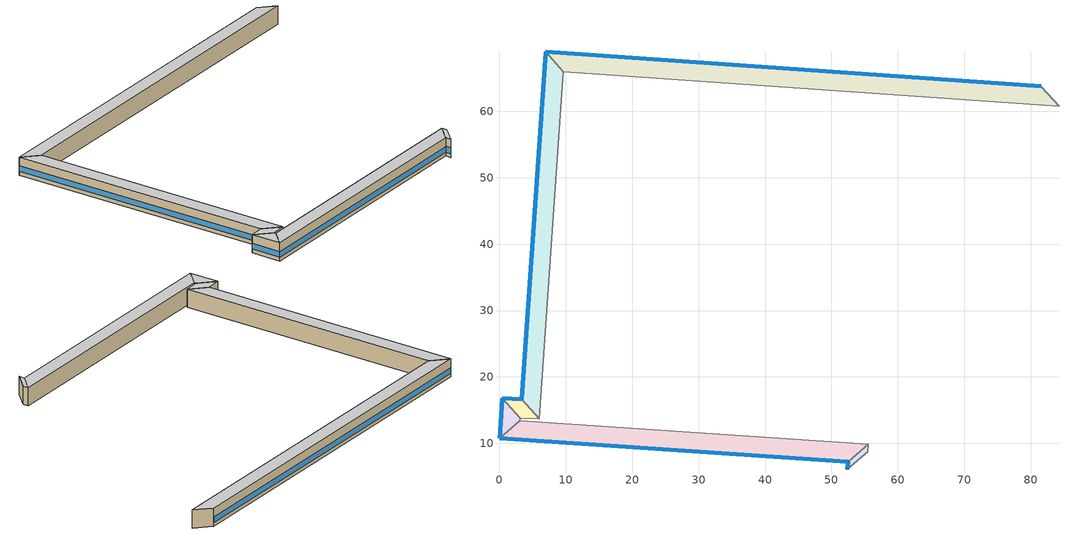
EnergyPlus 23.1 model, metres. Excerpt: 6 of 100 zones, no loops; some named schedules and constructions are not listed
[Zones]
Building Story 1 ThermalZone 19
 floor ground (Typical Insulated Carpeted 8in Slab Floor): 52.42,6.11 52.5,7.22 55.53,9.84 55.45,8.72 z0
 wall outside (Typical Insulated Steel Framed Exterior Wall R-20.41): 52.5,7.22 52.42,6.11 z0:3.6
 wall adiabatic (Typical Interior Wall): 52.42,6.11 55.45,8.72 55.53,9.84 52.5,7.22 z0:3.6
 window (U 0.48 SHGC 0.40 Dbl Ref-D Clr 6mm/13mm): 52.5,7.19 52.42,6.13 z0.76:1.89
 ceiling adiabatic (Typical Interior Ceiling): 55.45,8.72 55.53,9.84 52.5,7.22 52.42,6.11 z3.6
Building Story 1 ThermalZone 20
 floor ground (Typical Insulated Carpeted 8in Slab Floor): 52.5,7.22 0,10.77 3.02,13.4 55.53,9.84 z0
 wall outside (Typical Insulated Steel Framed Exterior Wall R-20.41): 0,10.77 52.5,7.22 z0:3.6
 wall adiabatic (Typical Interior Wall): 52.5,7.22 55.53,9.84 3.02,13.4 0,10.77 z0:3.6
 window (U 0.48 SHGC 0.40 Dbl Ref-D Clr 6mm/13mm): 0.03,10.77 52.48,7.22 z0.76:1.84
 ceiling adiabatic (Typical Interior Ceiling): 55.53,9.84 3.02,13.4 0,10.77 52.5,7.22 z3.6
Building Story 1 ThermalZone 21
 floor ground (Typical Insulated Carpeted 8in Slab Floor): 0,10.77 0.42,16.77 3.09,13.79 3.02,13.4 z0
 wall outside (Typical Insulated Steel Framed Exterior Wall R-20.41): 0.42,16.77 0,10.77 z0:3.6
 wall adiabatic (Typical Interior Wall): 0,10.77 3.02,13.4 3.09,13.79 0.42,16.77 z0:3.6
 window (U 0.48 SHGC 0.40 Dbl Ref-D Clr 6mm/13mm): 0.42,16.74 0,10.8 z0.76:1.85
 ceiling adiabatic (Typical Interior Ceiling): 3.02,13.4 3.09,13.79 0.42,16.77 0,10.77 z3.6
Building Story 1 ThermalZone 22
 floor ground (Typical Insulated Carpeted 8in Slab Floor): 0.42,16.77 3.35,16.66 6.02,13.68 3.09,13.79 z0
 wall outside (Typical Insulated Steel Framed Exterior Wall R-20.41): 3.35,16.66 0.42,16.77 z0:3.6
 wall adiabatic (Typical Interior Wall): 0.42,16.77 3.09,13.79 6.02,13.68 3.35,16.66 z0:3.6
 window (U 0.48 SHGC 0.40 Dbl Ref-D Clr 6mm/13mm): 3.32,16.66 0.44,16.77 z0.76:1.86
 ceiling adiabatic (Typical Interior Ceiling): 3.09,13.79 6.02,13.68 3.35,16.66 0.42,16.77 z3.6
Building Story 1 ThermalZone 23
 floor ground (Typical Insulated Carpeted 8in Slab Floor): 3.35,16.66 6.95,68.97 9.58,65.95 6.02,13.68 z0
 wall outside (Typical Insulated Steel Framed Exterior Wall R-20.41): 6.95,68.97 3.35,16.66 z0:3.6
 wall adiabatic (Typical Interior Wall): 3.35,16.66 6.02,13.68 9.58,65.95 6.95,68.97 z0:3.6
 window (U 0.48 SHGC 0.40 Dbl Ref-D Clr 6mm/13mm): 6.95,68.94 3.35,16.68 z0.76:1.84
 ceiling adiabatic (Typical Interior Ceiling): 6.02,13.68 9.58,65.95 6.95,68.97 3.35,16.66 z3.6
Building Story 1 ThermalZone 24
 floor ground (Typical Insulated Carpeted 8in Slab Floor): 6.95,68.97 81.64,63.75 84.28,60.74 9.58,65.95 z0
 wall outside (Typical Insulated Steel Framed Exterior Wall R-20.41): 81.64,63.75 6.95,68.97 z0:3.6
 wall adiabatic (Typical Interior Wall): 6.95,68.97 9.58,65.95 84.28,60.74 81.64,63.75 z0:3.6
 window (U 0.48 SHGC 0.40 Dbl Ref-D Clr 6mm/13mm): 81.62,63.75 6.98,68.97 z0.76:1.84
 ceiling adiabatic (Typical Interior Ceiling): 9.58,65.95 84.28,60.74 81.64,63.75 6.95,68.97 z3.6
[Schedule:Day:Interval]
DataCenter_EQUIP_SCH Wknd|Wkdy|Hol Day 9: No, 24:00, 0.5
DataCenter_EQUIP_SCH Wknd|Wkdy|Hol Day 10: No, 24:00, 0.75
DataCenter_EQUIP_SCH Wknd|Wkdy|Hol Day 11; DataCenter_EQUIP_SCH Summer Design Day: No, 24:00, 1
Schedule Day 3: No, 24:00, 0
DataCenter_EQUIP_SCH Winter Design Day 11: No, 24:00, 0.25
SchoolSecondary KITCHEN_ELEC_EQUIP_SCH Wknd Day; SchoolSecondary KITCHEN_ELEC_EQUIP_SCH Wknd Day 1; SchoolSecondary KITCHEN_ELEC_EQUIP_SCH Default; SchoolSecondary KITCHEN_ELEC_EQUIP_SCH Winter Design Day: No, 24:00, 0.1
SchoolSecondary KITCHEN_ELEC_EQUIP_SCH Wkdy Day; SchoolSecondary KITCHEN_ELEC_EQUIP_SCH Wkdy Day 1; SchoolSecondary KITCHEN_ELEC_EQUIP_SCH Wkdy Day 2; SchoolSecondary KITCHEN_ELEC_EQUIP_SCH Summer Design Day: No, 08:00, 0.1, 10:00, 0.15, 13:00, 0.25, 15:00, 0.15, 24:00, 0.1
SchoolSecondary KITCHEN_GAS_EQUIP_SCH Wknd Day; SchoolSecondary KITCHEN_GAS_EQUIP_SCH Wknd Day 1; SchoolSecondary KITCHEN_GAS_EQUIP_SCH Default; SchoolSecondary KITCHEN_GAS_EQUIP_SCH Winter Design Day: No, 24:00, 0.02
SchoolSecondary KITCHEN_GAS_EQUIP_SCH Wkdy|SmrDsn Day; SchoolSecondary KITCHEN_GAS_EQUIP_SCH Wkdy|SmrDsn Day 1; SchoolSecondary KITCHEN_GAS_EQUIP_SCH Wkdy|SmrDsn Day 2; SchoolSecondary KITCHEN_GAS_EQUIP_SCH Summer Design Day: No, 08:00, 0.02, 10:00, 0.15, 13:00, 0.2, 15:00, 0.1, 24:00, 0.02
[Schedule:Week:Daily]
SchoolSecondary BLDG_LIGHT_SCH_2013 Week Rule - Jan1-Jun24: SchoolSecondary BLDG_LIGHT_SCH_2013 Wknd Day, SchoolSecondary BLDG_LIGHT_SCH_2013 Wkdy Day, SchoolSecondary BLDG_LIGHT_SCH_2013 Wkdy Day, SchoolSecondary BLDG_LIGHT_SCH_2013 Wkdy Day, SchoolSecondary BLDG_LIGHT_SCH_2013 Wkdy Day, SchoolSecondary BLDG_LIGHT_SCH_2013 Wkdy Day, SchoolSecondary BLDG_LIGHT_SCH_2013 Wknd Day, SchoolSecondary BLDG_LIGHT_SCH_2013 Default, SchoolSecondary BLDG_LIGHT_SCH_2013 Summer Design Day, SchoolSecondary BLDG_LIGHT_SCH_2013 Winter Design Day, SchoolSecondary BLDG_LIGHT_SCH_2013 Default, SchoolSecondary BLDG_LIGHT_SCH_2013 Default
SchoolSecondary BLDG_LIGHT_SCH_2013 Week Rule - Jun25-Jul1: SchoolSecondary BLDG_LIGHT_SCH_2013 Wknd Day, SchoolSecondary BLDG_LIGHT_SCH_2013 Wkdy Day, SchoolSecondary BLDG_LIGHT_SCH_2013 Wkdy Day, SchoolSecondary BLDG_LIGHT_SCH_2013 Wkdy Day, SchoolSecondary BLDG_LIGHT_SCH_2013 Wkdy Day, SchoolSecondary BLDG_LIGHT_SCH_2013 Wkdy Day, SchoolSecondary BLDG_LIGHT_SCH_2013 Wknd Day 1, SchoolSecondary BLDG_LIGHT_SCH_2013 Default, SchoolSecondary BLDG_LIGHT_SCH_2013 Summer Design Day, SchoolSecondary BLDG_LIGHT_SCH_2013 Winter Design Day, SchoolSecondary BLDG_LIGHT_SCH_2013 Default, SchoolSecondary BLDG_LIGHT_SCH_2013 Default
SchoolSecondary BLDG_LIGHT_SCH_2013 Week Rule - Jul2-Aug26: SchoolSecondary BLDG_LIGHT_SCH_2013 Wknd Day 1, SchoolSecondary BLDG_LIGHT_SCH_2013 Wkdy Day 1, SchoolSecondary BLDG_LIGHT_SCH_2013 Wkdy Day 1, SchoolSecondary BLDG_LIGHT_SCH_2013 Wkdy Day 1, SchoolSecondary BLDG_LIGHT_SCH_2013 Wkdy Day 1, SchoolSecondary BLDG_LIGHT_SCH_2013 Wkdy Day 1, SchoolSecondary BLDG_LIGHT_SCH_2013 Wknd Day 1, SchoolSecondary BLDG_LIGHT_SCH_2013 Default, SchoolSecondary BLDG_LIGHT_SCH_2013 Summer Design Day, SchoolSecondary BLDG_LIGHT_SCH_2013 Winter Design Day, SchoolSecondary BLDG_LIGHT_SCH_2013 Default, SchoolSecondary BLDG_LIGHT_SCH_2013 Default
SchoolSecondary BLDG_LIGHT_SCH_2013 Week Rule - Aug27-Sep2: SchoolSecondary BLDG_LIGHT_SCH_2013 Wknd Day 1, SchoolSecondary BLDG_LIGHT_SCH_2013 Wkdy Day 1, SchoolSecondary BLDG_LIGHT_SCH_2013 Wkdy Day 1, SchoolSecondary BLDG_LIGHT_SCH_2013 Wkdy Day 1, SchoolSecondary BLDG_LIGHT_SCH_2013 Wkdy Day 1, SchoolSecondary BLDG_LIGHT_SCH_2013 Wkdy Day 2, SchoolSecondary BLDG_LIGHT_SCH_2013 Default, SchoolSecondary BLDG_LIGHT_SCH_2013 Default, SchoolSecondary BLDG_LIGHT_SCH_2013 Summer Design Day, SchoolSecondary BLDG_LIGHT_SCH_2013 Winter Design Day, SchoolSecondary BLDG_LIGHT_SCH_2013 Default, SchoolSecondary BLDG_LIGHT_SCH_2013 Default
SchoolSecondary BLDG_LIGHT_SCH_2013 Week Rule - Sep3-Dec31: SchoolSecondary BLDG_LIGHT_SCH_2013 Default, SchoolSecondary BLDG_LIGHT_SCH_2013 Wkdy Day 2, SchoolSecondary BLDG_LIGHT_SCH_2013 Wkdy Day 2, SchoolSecondary BLDG_LIGHT_SCH_2013 Wkdy Day 2, SchoolSecondary BLDG_LIGHT_SCH_2013 Wkdy Day 2, SchoolSecondary BLDG_LIGHT_SCH_2013 Wkdy Day 2, SchoolSecondary BLDG_LIGHT_SCH_2013 Default, SchoolSecondary BLDG_LIGHT_SCH_2013 Default, SchoolSecondary BLDG_LIGHT_SCH_2013 Summer Design Day, SchoolSecondary BLDG_LIGHT_SCH_2013 Winter Design Day, SchoolSecondary BLDG_LIGHT_SCH_2013 Default, SchoolSecondary BLDG_LIGHT_SCH_2013 Default
SchoolSecondary BLDG_LIGHT_LIBRARY_SCH_2013 Week Rule - Jan1-Jun24: SchoolSecondary BLDG_LIGHT_LIBRARY_SCH_2013 Wknd Day, SchoolSecondary BLDG_LIGHT_LIBRARY_SCH_2013 Wkdy Day, SchoolSecondary BLDG_LIGHT_LIBRARY_SCH_2013 Wkdy Day, SchoolSecondary BLDG_LIGHT_LIBRARY_SCH_2013 Wkdy Day, SchoolSecondary BLDG_LIGHT_LIBRARY_SCH_2013 Wkdy Day, SchoolSecondary BLDG_LIGHT_LIBRARY_SCH_2013 Wkdy Day, SchoolSecondary BLDG_LIGHT_LIBRARY_SCH_2013 Wknd Day, SchoolSecondary BLDG_LIGHT_LIBRARY_SCH_2013 Default, SchoolSecondary BLDG_LIGHT_LIBRARY_SCH_2013 Summer Design Day, SchoolSecondary BLDG_LIGHT_LIBRARY_SCH_2013 Winter Design Day, SchoolSecondary BLDG_LIGHT_LIBRARY_SCH_2013 Default, SchoolSecondary BLDG_LIGHT_LIBRARY_SCH_2013 Default
SchoolSecondary BLDG_LIGHT_LIBRARY_SCH_2013 Week Rule - Jun25-Jul1: SchoolSecondary BLDG_LIGHT_LIBRARY_SCH_2013 Wknd Day, SchoolSecondary BLDG_LIGHT_LIBRARY_SCH_2013 Wkdy Day, SchoolSecondary BLDG_LIGHT_LIBRARY_SCH_2013 Wkdy Day, SchoolSecondary BLDG_LIGHT_LIBRARY_SCH_2013 Wkdy Day, SchoolSecondary BLDG_LIGHT_LIBRARY_SCH_2013 Wkdy Day, SchoolSecondary BLDG_LIGHT_LIBRARY_SCH_2013 Wkdy Day, SchoolSecondary BLDG_LIGHT_LIBRARY_SCH_2013 Wknd Day 1, SchoolSecondary BLDG_LIGHT_LIBRARY_SCH_2013 Default, SchoolSecondary BLDG_LIGHT_LIBRARY_SCH_2013 Summer Design Day, SchoolSecondary BLDG_LIGHT_LIBRARY_SCH_2013 Winter Design Day, SchoolSecondary BLDG_LIGHT_LIBRARY_SCH_2013 Default, SchoolSecondary BLDG_LIGHT_LIBRARY_SCH_2013 Default
SchoolSecondary BLDG_LIGHT_LIBRARY_SCH_2013 Week Rule - Jul2-Aug26: SchoolSecondary BLDG_LIGHT_LIBRARY_SCH_2013 Wknd Day 1, SchoolSecondary BLDG_LIGHT_LIBRARY_SCH_2013 Wkdy Day 1, SchoolSecondary BLDG_LIGHT_LIBRARY_SCH_2013 Wkdy Day 1, SchoolSecondary BLDG_LIGHT_LIBRARY_SCH_2013 Wkdy Day 1, SchoolSecondary BLDG_LIGHT_LIBRARY_SCH_2013 Wkdy Day 1, SchoolSecondary BLDG_LIGHT_LIBRARY_SCH_2013 Wkdy Day 1, SchoolSecondary BLDG_LIGHT_LIBRARY_SCH_2013 Wknd Day 1, SchoolSecondary BLDG_LIGHT_LIBRARY_SCH_2013 Default, SchoolSecondary BLDG_LIGHT_LIBRARY_SCH_2013 Summer Design Day, SchoolSecondary BLDG_LIGHT_LIBRARY_SCH_2013 Winter Design Day, SchoolSecondary BLDG_LIGHT_LIBRARY_SCH_2013 Default, SchoolSecondary BLDG_LIGHT_LIBRARY_SCH_2013 Default
SchoolSecondary BLDG_LIGHT_LIBRARY_SCH_2013 Week Rule - Aug27-Sep2: SchoolSecondary BLDG_LIGHT_LIBRARY_SCH_2013 Wknd Day 1, SchoolSecondary BLDG_LIGHT_LIBRARY_SCH_2013 Wkdy Day 1, SchoolSecondary BLDG_LIGHT_LIBRARY_SCH_2013 Wkdy Day 1, SchoolSecondary BLDG_LIGHT_LIBRARY_SCH_2013 Wkdy Day 1, SchoolSecondary BLDG_LIGHT_LIBRARY_SCH_2013 Wkdy Day 1, SchoolSecondary BLDG_LIGHT_LIBRARY_SCH_2013 Wkdy Day 2, SchoolSecondary BLDG_LIGHT_LIBRARY_SCH_2013 Default, SchoolSecondary BLDG_LIGHT_LIBRARY_SCH_2013 Default, SchoolSecondary BLDG_LIGHT_LIBRARY_SCH_2013 Summer Design Day, SchoolSecondary BLDG_LIGHT_LIBRARY_SCH_2013 Winter Design Day, SchoolSecondary BLDG_LIGHT_LIBRARY_SCH_2013 Default, SchoolSecondary BLDG_LIGHT_LIBRARY_SCH_2013 Default
SchoolSecondary BLDG_LIGHT_LIBRARY_SCH_2013 Week Rule - Sep3-Dec31: SchoolSecondary BLDG_LIGHT_LIBRARY_SCH_2013 Default, SchoolSecondary BLDG_LIGHT_LIBRARY_SCH_2013 Wkdy Day 2, SchoolSecondary BLDG_LIGHT_LIBRARY_SCH_2013 Wkdy Day 2, SchoolSecondary BLDG_LIGHT_LIBRARY_SCH_2013 Wkdy Day 2, SchoolSecondary BLDG_LIGHT_LIBRARY_SCH_2013 Wkdy Day 2, SchoolSecondary BLDG_LIGHT_LIBRARY_SCH_2013 Wkdy Day 2, SchoolSecondary BLDG_LIGHT_LIBRARY_SCH_2013 Default, SchoolSecondary BLDG_LIGHT_LIBRARY_SCH_2013 Default, SchoolSecondary BLDG_LIGHT_LIBRARY_SCH_2013 Summer Design Day, SchoolSecondary BLDG_LIGHT_LIBRARY_SCH_2013 Winter Design Day, SchoolSecondary BLDG_LIGHT_LIBRARY_SCH_2013 Default, SchoolSecondary BLDG_LIGHT_LIBRARY_SCH_2013 Default
SchoolSecondary BLDG_LIGHT_LOBBYFLR1_SCH_2013 Week Rule - Jan1-Jun24: SchoolSecondary BLDG_LIGHT_LOBBYFLR1_SCH_2013 Wknd Day, SchoolSecondary BLDG_LIGHT_LOBBYFLR1_SCH_2013 Wkdy Day, SchoolSecondary BLDG_LIGHT_LOBBYFLR1_SCH_2013 Wkdy Day, SchoolSecondary BLDG_LIGHT_LOBBYFLR1_SCH_2013 Wkdy Day, SchoolSecondary BLDG_LIGHT_LOBBYFLR1_SCH_2013 Wkdy Day, SchoolSecondary BLDG_LIGHT_LOBBYFLR1_SCH_2013 Wkdy Day, SchoolSecondary BLDG_LIGHT_LOBBYFLR1_SCH_2013 Wknd Day, SchoolSecondary BLDG_LIGHT_LOBBYFLR1_SCH_2013 Default, SchoolSecondary BLDG_LIGHT_LOBBYFLR1_SCH_2013 Summer Design Day, SchoolSecondary BLDG_LIGHT_LOBBYFLR1_SCH_2013 Winter Design Day, SchoolSecondary BLDG_LIGHT_LOBBYFLR1_SCH_2013 Default, SchoolSecondary BLDG_LIGHT_LOBBYFLR1_SCH_2013 Default
SchoolSecondary BLDG_LIGHT_LOBBYFLR1_SCH_2013 Week Rule - Jun25-Jul1: SchoolSecondary BLDG_LIGHT_LOBBYFLR1_SCH_2013 Wknd Day, SchoolSecondary BLDG_LIGHT_LOBBYFLR1_SCH_2013 Wkdy Day, SchoolSecondary BLDG_LIGHT_LOBBYFLR1_SCH_2013 Wkdy Day, SchoolSecondary BLDG_LIGHT_LOBBYFLR1_SCH_2013 Wkdy Day, SchoolSecondary BLDG_LIGHT_LOBBYFLR1_SCH_2013 Wkdy Day, SchoolSecondary BLDG_LIGHT_LOBBYFLR1_SCH_2013 Wkdy Day, SchoolSecondary BLDG_LIGHT_LOBBYFLR1_SCH_2013 Wknd Day 1, SchoolSecondary BLDG_LIGHT_LOBBYFLR1_SCH_2013 Default, SchoolSecondary BLDG_LIGHT_LOBBYFLR1_SCH_2013 Summer Design Day, SchoolSecondary BLDG_LIGHT_LOBBYFLR1_SCH_2013 Winter Design Day, SchoolSecondary BLDG_LIGHT_LOBBYFLR1_SCH_2013 Default, SchoolSecondary BLDG_LIGHT_LOBBYFLR1_SCH_2013 Default
SchoolSecondary BLDG_LIGHT_LOBBYFLR1_SCH_2013 Week Rule - Jul2-Aug26: SchoolSecondary BLDG_LIGHT_LOBBYFLR1_SCH_2013 Wknd Day 1, SchoolSecondary BLDG_LIGHT_LOBBYFLR1_SCH_2013 Wkdy Day 1, SchoolSecondary BLDG_LIGHT_LOBBYFLR1_SCH_2013 Wkdy Day 1, SchoolSecondary BLDG_LIGHT_LOBBYFLR1_SCH_2013 Wkdy Day 1, SchoolSecondary BLDG_LIGHT_LOBBYFLR1_SCH_2013 Wkdy Day 1, SchoolSecondary BLDG_LIGHT_LOBBYFLR1_SCH_2013 Wkdy Day 1, SchoolSecondary BLDG_LIGHT_LOBBYFLR1_SCH_2013 Wknd Day 1, SchoolSecondary BLDG_LIGHT_LOBBYFLR1_SCH_2013 Default, SchoolSecondary BLDG_LIGHT_LOBBYFLR1_SCH_2013 Summer Design Day, SchoolSecondary BLDG_LIGHT_LOBBYFLR1_SCH_2013 Winter Design Day, SchoolSecondary BLDG_LIGHT_LOBBYFLR1_SCH_2013 Default, SchoolSecondary BLDG_LIGHT_LOBBYFLR1_SCH_2013 Default
SchoolSecondary BLDG_LIGHT_LOBBYFLR1_SCH_2013 Week Rule - Aug27-Sep2: SchoolSecondary BLDG_LIGHT_LOBBYFLR1_SCH_2013 Wknd Day 1, SchoolSecondary BLDG_LIGHT_LOBBYFLR1_SCH_2013 Wkdy Day 1, SchoolSecondary BLDG_LIGHT_LOBBYFLR1_SCH_2013 Wkdy Day 1, SchoolSecondary BLDG_LIGHT_LOBBYFLR1_SCH_2013 Wkdy Day 1, SchoolSecondary BLDG_LIGHT_LOBBYFLR1_SCH_2013 Wkdy Day 1, SchoolSecondary BLDG_LIGHT_LOBBYFLR1_SCH_2013 Wkdy Day 2, SchoolSecondary BLDG_LIGHT_LOBBYFLR1_SCH_2013 Default, SchoolSecondary BLDG_LIGHT_LOBBYFLR1_SCH_2013 Default, SchoolSecondary BLDG_LIGHT_LOBBYFLR1_SCH_2013 Summer Design Day, SchoolSecondary BLDG_LIGHT_LOBBYFLR1_SCH_2013 Winter Design Day, SchoolSecondary BLDG_LIGHT_LOBBYFLR1_SCH_2013 Default, SchoolSecondary BLDG_LIGHT_LOBBYFLR1_SCH_2013 Default
SchoolSecondary BLDG_LIGHT_LOBBYFLR1_SCH_2013 Week Rule - Sep3-Dec31: SchoolSecondary BLDG_LIGHT_LOBBYFLR1_SCH_2013 Default, SchoolSecondary BLDG_LIGHT_LOBBYFLR1_SCH_2013 Wkdy Day 2, SchoolSecondary BLDG_LIGHT_LOBBYFLR1_SCH_2013 Wkdy Day 2, SchoolSecondary BLDG_LIGHT_LOBBYFLR1_SCH_2013 Wkdy Day 2, SchoolSecondary BLDG_LIGHT_LOBBYFLR1_SCH_2013 Wkdy Day 2, SchoolSecondary BLDG_LIGHT_LOBBYFLR1_SCH_2013 Wkdy Day 2, SchoolSecondary BLDG_LIGHT_LOBBYFLR1_SCH_2013 Default, SchoolSecondary BLDG_LIGHT_LOBBYFLR1_SCH_2013 Default, SchoolSecondary BLDG_LIGHT_LOBBYFLR1_SCH_2013 Summer Design Day, SchoolSecondary BLDG_LIGHT_LOBBYFLR1_SCH_2013 Winter Design Day, SchoolSecondary BLDG_LIGHT_LOBBYFLR1_SCH_2013 Default, SchoolSecondary BLDG_LIGHT_LOBBYFLR1_SCH_2013 Default
SchoolSecondary BLDG_LIGHT_MECHANICAL_SCH_2013 Week Rule - Jan1-Jun24: SchoolSecondary BLDG_LIGHT_MECHANICAL_SCH_2013 Wknd Day, SchoolSecondary BLDG_LIGHT_MECHANICAL_SCH_2013 Wkdy Day, SchoolSecondary BLDG_LIGHT_MECHANICAL_SCH_2013 Wkdy Day, SchoolSecondary BLDG_LIGHT_MECHANICAL_SCH_2013 Wkdy Day, SchoolSecondary BLDG_LIGHT_MECHANICAL_SCH_2013 Wkdy Day, SchoolSecondary BLDG_LIGHT_MECHANICAL_SCH_2013 Wkdy Day, SchoolSecondary BLDG_LIGHT_MECHANICAL_SCH_2013 Wknd Day, SchoolSecondary BLDG_LIGHT_MECHANICAL_SCH_2013 Default, SchoolSecondary BLDG_LIGHT_MECHANICAL_SCH_2013 Summer Design Day, SchoolSecondary BLDG_LIGHT_MECHANICAL_SCH_2013 Winter Design Day, SchoolSecondary BLDG_LIGHT_MECHANICAL_SCH_2013 Default, SchoolSecondary BLDG_LIGHT_MECHANICAL_SCH_2013 Default
SchoolSecondary BLDG_LIGHT_MECHANICAL_SCH_2013 Week Rule - Jun25-Jul1: SchoolSecondary BLDG_LIGHT_MECHANICAL_SCH_2013 Wknd Day, SchoolSecondary BLDG_LIGHT_MECHANICAL_SCH_2013 Wkdy Day, SchoolSecondary BLDG_LIGHT_MECHANICAL_SCH_2013 Wkdy Day, SchoolSecondary BLDG_LIGHT_MECHANICAL_SCH_2013 Wkdy Day, SchoolSecondary BLDG_LIGHT_MECHANICAL_SCH_2013 Wkdy Day, SchoolSecondary BLDG_LIGHT_MECHANICAL_SCH_2013 Wkdy Day, SchoolSecondary BLDG_LIGHT_MECHANICAL_SCH_2013 Wknd Day 1, SchoolSecondary BLDG_LIGHT_MECHANICAL_SCH_2013 Default, SchoolSecondary BLDG_LIGHT_MECHANICAL_SCH_2013 Summer Design Day, SchoolSecondary BLDG_LIGHT_MECHANICAL_SCH_2013 Winter Design Day, SchoolSecondary BLDG_LIGHT_MECHANICAL_SCH_2013 Default, SchoolSecondary BLDG_LIGHT_MECHANICAL_SCH_2013 Default
SchoolSecondary BLDG_LIGHT_MECHANICAL_SCH_2013 Week Rule - Jul2-Aug26: SchoolSecondary BLDG_LIGHT_MECHANICAL_SCH_2013 Wknd Day 1, SchoolSecondary BLDG_LIGHT_MECHANICAL_SCH_2013 Wkdy Day 1, SchoolSecondary BLDG_LIGHT_MECHANICAL_SCH_2013 Wkdy Day 1, SchoolSecondary BLDG_LIGHT_MECHANICAL_SCH_2013 Wkdy Day 1, SchoolSecondary BLDG_LIGHT_MECHANICAL_SCH_2013 Wkdy Day 1, SchoolSecondary BLDG_LIGHT_MECHANICAL_SCH_2013 Wkdy Day 1, SchoolSecondary BLDG_LIGHT_MECHANICAL_SCH_2013 Wknd Day 1, SchoolSecondary BLDG_LIGHT_MECHANICAL_SCH_2013 Default, SchoolSecondary BLDG_LIGHT_MECHANICAL_SCH_2013 Summer Design Day, SchoolSecondary BLDG_LIGHT_MECHANICAL_SCH_2013 Winter Design Day, SchoolSecondary BLDG_LIGHT_MECHANICAL_SCH_2013 Default, SchoolSecondary BLDG_LIGHT_MECHANICAL_SCH_2013 Default
SchoolSecondary BLDG_LIGHT_MECHANICAL_SCH_2013 Week Rule - Aug27-Sep2: SchoolSecondary BLDG_LIGHT_MECHANICAL_SCH_2013 Wknd Day 1, SchoolSecondary BLDG_LIGHT_MECHANICAL_SCH_2013 Wkdy Day 1, SchoolSecondary BLDG_LIGHT_MECHANICAL_SCH_2013 Wkdy Day 1, SchoolSecondary BLDG_LIGHT_MECHANICAL_SCH_2013 Wkdy Day 1, SchoolSecondary BLDG_LIGHT_MECHANICAL_SCH_2013 Wkdy Day 1, SchoolSecondary BLDG_LIGHT_MECHANICAL_SCH_2013 Wkdy Day 2, SchoolSecondary BLDG_LIGHT_MECHANICAL_SCH_2013 Default, SchoolSecondary BLDG_LIGHT_MECHANICAL_SCH_2013 Default, SchoolSecondary BLDG_LIGHT_MECHANICAL_SCH_2013 Summer Design Day, SchoolSecondary BLDG_LIGHT_MECHANICAL_SCH_2013 Winter Design Day, SchoolSecondary BLDG_LIGHT_MECHANICAL_SCH_2013 Default, SchoolSecondary BLDG_LIGHT_MECHANICAL_SCH_2013 Default
SchoolSecondary BLDG_LIGHT_MECHANICAL_SCH_2013 Week Rule - Sep3-Dec31: SchoolSecondary BLDG_LIGHT_MECHANICAL_SCH_2013 Default, SchoolSecondary BLDG_LIGHT_MECHANICAL_SCH_2013 Wkdy Day 2, SchoolSecondary BLDG_LIGHT_MECHANICAL_SCH_2013 Wkdy Day 2, SchoolSecondary BLDG_LIGHT_MECHANICAL_SCH_2013 Wkdy Day 2, SchoolSecondary BLDG_LIGHT_MECHANICAL_SCH_2013 Wkdy Day 2, SchoolSecondary BLDG_LIGHT_MECHANICAL_SCH_2013 Wkdy Day 2, SchoolSecondary BLDG_LIGHT_MECHANICAL_SCH_2013 Default, SchoolSecondary BLDG_LIGHT_MECHANICAL_SCH_2013 Default, SchoolSecondary BLDG_LIGHT_MECHANICAL_SCH_2013 Summer Design Day, SchoolSecondary BLDG_LIGHT_MECHANICAL_SCH_2013 Winter Design Day, SchoolSecondary BLDG_LIGHT_MECHANICAL_SCH_2013 Default, SchoolSecondary BLDG_LIGHT_MECHANICAL_SCH_2013 Default
SchoolSecondary BLDG_LIGHT_OFFICE_SCH_2013 Week Rule - Jan1-Jun24: SchoolSecondary BLDG_LIGHT_OFFICE_SCH_2013 Wknd Day, SchoolSecondary BLDG_LIGHT_OFFICE_SCH_2013 Wkdy Day, SchoolSecondary BLDG_LIGHT_OFFICE_SCH_2013 Wkdy Day, SchoolSecondary BLDG_LIGHT_OFFICE_SCH_2013 Wkdy Day, SchoolSecondary BLDG_LIGHT_OFFICE_SCH_2013 Wkdy Day, SchoolSecondary BLDG_LIGHT_OFFICE_SCH_2013 Wkdy Day, SchoolSecondary BLDG_LIGHT_OFFICE_SCH_2013 Wknd Day, SchoolSecondary BLDG_LIGHT_OFFICE_SCH_2013 Default, SchoolSecondary BLDG_LIGHT_OFFICE_SCH_2013 Summer Design Day, SchoolSecondary BLDG_LIGHT_OFFICE_SCH_2013 Winter Design Day, SchoolSecondary BLDG_LIGHT_OFFICE_SCH_2013 Default, SchoolSecondary BLDG_LIGHT_OFFICE_SCH_2013 Default
SchoolSecondary BLDG_LIGHT_OFFICE_SCH_2013 Week Rule - Jun25-Jul1: SchoolSecondary BLDG_LIGHT_OFFICE_SCH_2013 Wknd Day, SchoolSecondary BLDG_LIGHT_OFFICE_SCH_2013 Wkdy Day, SchoolSecondary BLDG_LIGHT_OFFICE_SCH_2013 Wkdy Day, SchoolSecondary BLDG_LIGHT_OFFICE_SCH_2013 Wkdy Day, SchoolSecondary BLDG_LIGHT_OFFICE_SCH_2013 Wkdy Day, SchoolSecondary BLDG_LIGHT_OFFICE_SCH_2013 Wkdy Day, SchoolSecondary BLDG_LIGHT_OFFICE_SCH_2013 Wknd Day 1, SchoolSecondary BLDG_LIGHT_OFFICE_SCH_2013 Default, SchoolSecondary BLDG_LIGHT_OFFICE_SCH_2013 Summer Design Day, SchoolSecondary BLDG_LIGHT_OFFICE_SCH_2013 Winter Design Day, SchoolSecondary BLDG_LIGHT_OFFICE_SCH_2013 Default, SchoolSecondary BLDG_LIGHT_OFFICE_SCH_2013 Default
SchoolSecondary BLDG_LIGHT_OFFICE_SCH_2013 Week Rule - Jul2-Aug26: SchoolSecondary BLDG_LIGHT_OFFICE_SCH_2013 Wknd Day 1, SchoolSecondary BLDG_LIGHT_OFFICE_SCH_2013 Wkdy Day 1, SchoolSecondary BLDG_LIGHT_OFFICE_SCH_2013 Wkdy Day 1, SchoolSecondary BLDG_LIGHT_OFFICE_SCH_2013 Wkdy Day 1, SchoolSecondary BLDG_LIGHT_OFFICE_SCH_2013 Wkdy Day 1, SchoolSecondary BLDG_LIGHT_OFFICE_SCH_2013 Wkdy Day 1, SchoolSecondary BLDG_LIGHT_OFFICE_SCH_2013 Wknd Day 1, SchoolSecondary BLDG_LIGHT_OFFICE_SCH_2013 Default, SchoolSecondary BLDG_LIGHT_OFFICE_SCH_2013 Summer Design Day, SchoolSecondary BLDG_LIGHT_OFFICE_SCH_2013 Winter Design Day, SchoolSecondary BLDG_LIGHT_OFFICE_SCH_2013 Default, SchoolSecondary BLDG_LIGHT_OFFICE_SCH_2013 Default
SchoolSecondary BLDG_LIGHT_OFFICE_SCH_2013 Week Rule - Aug27-Sep2: SchoolSecondary BLDG_LIGHT_OFFICE_SCH_2013 Wknd Day 1, SchoolSecondary BLDG_LIGHT_OFFICE_SCH_2013 Wkdy Day 1, SchoolSecondary BLDG_LIGHT_OFFICE_SCH_2013 Wkdy Day 1, SchoolSecondary BLDG_LIGHT_OFFICE_SCH_2013 Wkdy Day 1, SchoolSecondary BLDG_LIGHT_OFFICE_SCH_2013 Wkdy Day 1, SchoolSecondary BLDG_LIGHT_OFFICE_SCH_2013 Wkdy Day 2, SchoolSecondary BLDG_LIGHT_OFFICE_SCH_2013 Default, SchoolSecondary BLDG_LIGHT_OFFICE_SCH_2013 Default, SchoolSecondary BLDG_LIGHT_OFFICE_SCH_2013 Summer Design Day, SchoolSecondary BLDG_LIGHT_OFFICE_SCH_2013 Winter Design Day, SchoolSecondary BLDG_LIGHT_OFFICE_SCH_2013 Default, SchoolSecondary BLDG_LIGHT_OFFICE_SCH_2013 Default
SchoolSecondary BLDG_LIGHT_OFFICE_SCH_2013 Week Rule - Sep3-Dec31: SchoolSecondary BLDG_LIGHT_OFFICE_SCH_2013 Default, SchoolSecondary BLDG_LIGHT_OFFICE_SCH_2013 Wkdy Day 2, SchoolSecondary BLDG_LIGHT_OFFICE_SCH_2013 Wkdy Day 2, SchoolSecondary BLDG_LIGHT_OFFICE_SCH_2013 Wkdy Day 2, SchoolSecondary BLDG_LIGHT_OFFICE_SCH_2013 Wkdy Day 2, SchoolSecondary BLDG_LIGHT_OFFICE_SCH_2013 Wkdy Day 2, SchoolSecondary BLDG_LIGHT_OFFICE_SCH_2013 Default, SchoolSecondary BLDG_LIGHT_OFFICE_SCH_2013 Default, SchoolSecondary BLDG_LIGHT_OFFICE_SCH_2013 Summer Design Day, SchoolSecondary BLDG_LIGHT_OFFICE_SCH_2013 Winter Design Day, SchoolSecondary BLDG_LIGHT_OFFICE_SCH_2013 Default, SchoolSecondary BLDG_LIGHT_OFFICE_SCH_2013 Default
SchoolSecondary BLDG_LIGHT_BATH_SCH_2013 Week Rule - Jan1-Jun24: SchoolSecondary BLDG_LIGHT_BATH_SCH_2013 Wknd Day, SchoolSecondary BLDG_LIGHT_BATH_SCH_2013 Wkdy Day, SchoolSecondary BLDG_LIGHT_BATH_SCH_2013 Wkdy Day, SchoolSecondary BLDG_LIGHT_BATH_SCH_2013 Wkdy Day, SchoolSecondary BLDG_LIGHT_BATH_SCH_2013 Wkdy Day, SchoolSecondary BLDG_LIGHT_BATH_SCH_2013 Wkdy Day, SchoolSecondary BLDG_LIGHT_BATH_SCH_2013 Wknd Day, SchoolSecondary BLDG_LIGHT_BATH_SCH_2013 Default, SchoolSecondary BLDG_LIGHT_BATH_SCH_2013 Summer Design Day, SchoolSecondary BLDG_LIGHT_BATH_SCH_2013 Winter Design Day, SchoolSecondary BLDG_LIGHT_BATH_SCH_2013 Default, SchoolSecondary BLDG_LIGHT_BATH_SCH_2013 Default
SchoolSecondary BLDG_LIGHT_BATH_SCH_2013 Week Rule - Jun25-Jul1: SchoolSecondary BLDG_LIGHT_BATH_SCH_2013 Wknd Day, SchoolSecondary BLDG_LIGHT_BATH_SCH_2013 Wkdy Day, SchoolSecondary BLDG_LIGHT_BATH_SCH_2013 Wkdy Day, SchoolSecondary BLDG_LIGHT_BATH_SCH_2013 Wkdy Day, SchoolSecondary BLDG_LIGHT_BATH_SCH_2013 Wkdy Day, SchoolSecondary BLDG_LIGHT_BATH_SCH_2013 Wkdy Day, SchoolSecondary BLDG_LIGHT_BATH_SCH_2013 Wknd Day 1, SchoolSecondary BLDG_LIGHT_BATH_SCH_2013 Default, SchoolSecondary BLDG_LIGHT_BATH_SCH_2013 Summer Design Day, SchoolSecondary BLDG_LIGHT_BATH_SCH_2013 Winter Design Day, SchoolSecondary BLDG_LIGHT_BATH_SCH_2013 Default, SchoolSecondary BLDG_LIGHT_BATH_SCH_2013 Default
DataCenter_EQUIP_SCH Week Rule - Oct1-Oct28: DataCenter_EQUIP_SCH Wknd|Wkdy|Hol Day 9, DataCenter_EQUIP_SCH Wknd|Wkdy|Hol Day 9, DataCenter_EQUIP_SCH Wknd|Wkdy|Hol Day 9, DataCenter_EQUIP_SCH Wknd|Wkdy|Hol Day 9, DataCenter_EQUIP_SCH Wknd|Wkdy|Hol Day 9, DataCenter_EQUIP_SCH Wknd|Wkdy|Hol Day 9, DataCenter_EQUIP_SCH Wknd|Wkdy|Hol Day 9, Schedule Day 3, DataCenter_EQUIP_SCH Summer Design Day, DataCenter_EQUIP_SCH Winter Design Day 11, Schedule Day 3, Schedule Day 3
DataCenter_EQUIP_SCH Week Rule - Oct29-Nov4: DataCenter_EQUIP_SCH Wknd|Wkdy|Hol Day 9, DataCenter_EQUIP_SCH Wknd|Wkdy|Hol Day 9, DataCenter_EQUIP_SCH Wknd|Wkdy|Hol Day 9, DataCenter_EQUIP_SCH Wknd|Wkdy|Hol Day 10, DataCenter_EQUIP_SCH Wknd|Wkdy|Hol Day 10, DataCenter_EQUIP_SCH Wknd|Wkdy|Hol Day 10, DataCenter_EQUIP_SCH Wknd|Wkdy|Hol Day 10, Schedule Day 3, DataCenter_EQUIP_SCH Summer Design Day, DataCenter_EQUIP_SCH Winter Design Day 11, Schedule Day 3, Schedule Day 3
DataCenter_EQUIP_SCH Week Rule - Nov5-Nov25: DataCenter_EQUIP_SCH Wknd|Wkdy|Hol Day 10, DataCenter_EQUIP_SCH Wknd|Wkdy|Hol Day 10, DataCenter_EQUIP_SCH Wknd|Wkdy|Hol Day 10, DataCenter_EQUIP_SCH Wknd|Wkdy|Hol Day 10, DataCenter_EQUIP_SCH Wknd|Wkdy|Hol Day 10, DataCenter_EQUIP_SCH Wknd|Wkdy|Hol Day 10, DataCenter_EQUIP_SCH Wknd|Wkdy|Hol Day 10, Schedule Day 3, DataCenter_EQUIP_SCH Summer Design Day, DataCenter_EQUIP_SCH Winter Design Day 11, Schedule Day 3, Schedule Day 3
DataCenter_EQUIP_SCH Week Rule - Nov26-Dec2: DataCenter_EQUIP_SCH Wknd|Wkdy|Hol Day 10, DataCenter_EQUIP_SCH Wknd|Wkdy|Hol Day 10, DataCenter_EQUIP_SCH Wknd|Wkdy|Hol Day 10, DataCenter_EQUIP_SCH Wknd|Wkdy|Hol Day 10, DataCenter_EQUIP_SCH Wknd|Wkdy|Hol Day 10, DataCenter_EQUIP_SCH Wknd|Wkdy|Hol Day 11, DataCenter_EQUIP_SCH Wknd|Wkdy|Hol Day 11, Schedule Day 3, DataCenter_EQUIP_SCH Summer Design Day, DataCenter_EQUIP_SCH Winter Design Day 11, Schedule Day 3, Schedule Day 3
DataCenter_EQUIP_SCH Week Rule - Dec3-Dec31: DataCenter_EQUIP_SCH Wknd|Wkdy|Hol Day 11, DataCenter_EQUIP_SCH Wknd|Wkdy|Hol Day 11, DataCenter_EQUIP_SCH Wknd|Wkdy|Hol Day 11, DataCenter_EQUIP_SCH Wknd|Wkdy|Hol Day 11, DataCenter_EQUIP_SCH Wknd|Wkdy|Hol Day 11, DataCenter_EQUIP_SCH Wknd|Wkdy|Hol Day 11, DataCenter_EQUIP_SCH Wknd|Wkdy|Hol Day 11, Schedule Day 3, DataCenter_EQUIP_SCH Summer Design Day, DataCenter_EQUIP_SCH Winter Design Day 11, Schedule Day 3, Schedule Day 3
SchoolSecondary KITCHEN_ELEC_EQUIP_SCH Week Rule - Jan1-Jun24: SchoolSecondary KITCHEN_ELEC_EQUIP_SCH Wknd Day, SchoolSecondary KITCHEN_ELEC_EQUIP_SCH Wkdy Day, SchoolSecondary KITCHEN_ELEC_EQUIP_SCH Wkdy Day, SchoolSecondary KITCHEN_ELEC_EQUIP_SCH Wkdy Day, SchoolSecondary KITCHEN_ELEC_EQUIP_SCH Wkdy Day, SchoolSecondary KITCHEN_ELEC_EQUIP_SCH Wkdy Day, SchoolSecondary KITCHEN_ELEC_EQUIP_SCH Wknd Day, SchoolSecondary KITCHEN_ELEC_EQUIP_SCH Default, SchoolSecondary KITCHEN_ELEC_EQUIP_SCH Summer Design Day, SchoolSecondary KITCHEN_ELEC_EQUIP_SCH Winter Design Day, SchoolSecondary KITCHEN_ELEC_EQUIP_SCH Default, SchoolSecondary KITCHEN_ELEC_EQUIP_SCH Default
SchoolSecondary KITCHEN_ELEC_EQUIP_SCH Week Rule - Jun25-Jul1: SchoolSecondary KITCHEN_ELEC_EQUIP_SCH Wknd Day, SchoolSecondary KITCHEN_ELEC_EQUIP_SCH Wkdy Day, SchoolSecondary KITCHEN_ELEC_EQUIP_SCH Wkdy Day, SchoolSecondary KITCHEN_ELEC_EQUIP_SCH Wkdy Day, SchoolSecondary KITCHEN_ELEC_EQUIP_SCH Wkdy Day, SchoolSecondary KITCHEN_ELEC_EQUIP_SCH Wkdy Day, SchoolSecondary KITCHEN_ELEC_EQUIP_SCH Wknd Day 1, SchoolSecondary KITCHEN_ELEC_EQUIP_SCH Default, SchoolSecondary KITCHEN_ELEC_EQUIP_SCH Summer Design Day, SchoolSecondary KITCHEN_ELEC_EQUIP_SCH Winter Design Day, SchoolSecondary KITCHEN_ELEC_EQUIP_SCH Default, SchoolSecondary KITCHEN_ELEC_EQUIP_SCH Default
SchoolSecondary KITCHEN_ELEC_EQUIP_SCH Week Rule - Jul2-Aug26: SchoolSecondary KITCHEN_ELEC_EQUIP_SCH Wknd Day 1, SchoolSecondary KITCHEN_ELEC_EQUIP_SCH Wkdy Day 1, SchoolSecondary KITCHEN_ELEC_EQUIP_SCH Wkdy Day 1, SchoolSecondary KITCHEN_ELEC_EQUIP_SCH Wkdy Day 1, SchoolSecondary KITCHEN_ELEC_EQUIP_SCH Wkdy Day 1, SchoolSecondary KITCHEN_ELEC_EQUIP_SCH Wkdy Day 1, SchoolSecondary KITCHEN_ELEC_EQUIP_SCH Wknd Day 1, SchoolSecondary KITCHEN_ELEC_EQUIP_SCH Default, SchoolSecondary KITCHEN_ELEC_EQUIP_SCH Summer Design Day, SchoolSecondary KITCHEN_ELEC_EQUIP_SCH Winter Design Day, SchoolSecondary KITCHEN_ELEC_EQUIP_SCH Default, SchoolSecondary KITCHEN_ELEC_EQUIP_SCH Default
SchoolSecondary KITCHEN_ELEC_EQUIP_SCH Week Rule - Aug27-Sep2: SchoolSecondary KITCHEN_ELEC_EQUIP_SCH Wknd Day 1, SchoolSecondary KITCHEN_ELEC_EQUIP_SCH Wkdy Day 1, SchoolSecondary KITCHEN_ELEC_EQUIP_SCH Wkdy Day 1, SchoolSecondary KITCHEN_ELEC_EQUIP_SCH Wkdy Day 1, SchoolSecondary KITCHEN_ELEC_EQUIP_SCH Wkdy Day 1, SchoolSecondary KITCHEN_ELEC_EQUIP_SCH Wkdy Day 2, SchoolSecondary KITCHEN_ELEC_EQUIP_SCH Default, SchoolSecondary KITCHEN_ELEC_EQUIP_SCH Default, SchoolSecondary KITCHEN_ELEC_EQUIP_SCH Summer Design Day, SchoolSecondary KITCHEN_ELEC_EQUIP_SCH Winter Design Day, SchoolSecondary KITCHEN_ELEC_EQUIP_SCH Default, SchoolSecondary KITCHEN_ELEC_EQUIP_SCH Default
SchoolSecondary KITCHEN_ELEC_EQUIP_SCH Week Rule - Sep3-Dec31: SchoolSecondary KITCHEN_ELEC_EQUIP_SCH Default, SchoolSecondary KITCHEN_ELEC_EQUIP_SCH Wkdy Day 2, SchoolSecondary KITCHEN_ELEC_EQUIP_SCH Wkdy Day 2, SchoolSecondary KITCHEN_ELEC_EQUIP_SCH Wkdy Day 2, SchoolSecondary KITCHEN_ELEC_EQUIP_SCH Wkdy Day 2, SchoolSecondary KITCHEN_ELEC_EQUIP_SCH Wkdy Day 2, SchoolSecondary KITCHEN_ELEC_EQUIP_SCH Default, SchoolSecondary KITCHEN_ELEC_EQUIP_SCH Default, SchoolSecondary KITCHEN_ELEC_EQUIP_SCH Summer Design Day, SchoolSecondary KITCHEN_ELEC_EQUIP_SCH Winter Design Day, SchoolSecondary KITCHEN_ELEC_EQUIP_SCH Default, SchoolSecondary KITCHEN_ELEC_EQUIP_SCH Default
SchoolSecondary KITCHEN_GAS_EQUIP_SCH Week Rule - Jan1-Jun24: SchoolSecondary KITCHEN_GAS_EQUIP_SCH Wknd Day, SchoolSecondary KITCHEN_GAS_EQUIP_SCH Wkdy|SmrDsn Day, SchoolSecondary KITCHEN_GAS_EQUIP_SCH Wkdy|SmrDsn Day, SchoolSecondary KITCHEN_GAS_EQUIP_SCH Wkdy|SmrDsn Day, SchoolSecondary KITCHEN_GAS_EQUIP_SCH Wkdy|SmrDsn Day, SchoolSecondary KITCHEN_GAS_EQUIP_SCH Wkdy|SmrDsn Day, SchoolSecondary KITCHEN_GAS_EQUIP_SCH Wknd Day, SchoolSecondary KITCHEN_GAS_EQUIP_SCH Default, SchoolSecondary KITCHEN_GAS_EQUIP_SCH Summer Design Day, SchoolSecondary KITCHEN_GAS_EQUIP_SCH Winter Design Day, SchoolSecondary KITCHEN_GAS_EQUIP_SCH Default, SchoolSecondary KITCHEN_GAS_EQUIP_SCH Default
SchoolSecondary KITCHEN_GAS_EQUIP_SCH Week Rule - Jun25-Jul1: SchoolSecondary KITCHEN_GAS_EQUIP_SCH Wknd Day, SchoolSecondary KITCHEN_GAS_EQUIP_SCH Wkdy|SmrDsn Day, SchoolSecondary KITCHEN_GAS_EQUIP_SCH Wkdy|SmrDsn Day, SchoolSecondary KITCHEN_GAS_EQUIP_SCH Wkdy|SmrDsn Day, SchoolSecondary KITCHEN_GAS_EQUIP_SCH Wkdy|SmrDsn Day, SchoolSecondary KITCHEN_GAS_EQUIP_SCH Wkdy|SmrDsn Day, SchoolSecondary KITCHEN_GAS_EQUIP_SCH Wknd Day 1, SchoolSecondary KITCHEN_GAS_EQUIP_SCH Default, SchoolSecondary KITCHEN_GAS_EQUIP_SCH Summer Design Day, SchoolSecondary KITCHEN_GAS_EQUIP_SCH Winter Design Day, SchoolSecondary KITCHEN_GAS_EQUIP_SCH Default, SchoolSecondary KITCHEN_GAS_EQUIP_SCH Default
SchoolSecondary KITCHEN_GAS_EQUIP_SCH Week Rule - Jul2-Aug26: SchoolSecondary KITCHEN_GAS_EQUIP_SCH Wknd Day 1, SchoolSecondary KITCHEN_GAS_EQUIP_SCH Wkdy|SmrDsn Day 1, SchoolSecondary KITCHEN_GAS_EQUIP_SCH Wkdy|SmrDsn Day 1, SchoolSecondary KITCHEN_GAS_EQUIP_SCH Wkdy|SmrDsn Day 1, SchoolSecondary KITCHEN_GAS_EQUIP_SCH Wkdy|SmrDsn Day 1, SchoolSecondary KITCHEN_GAS_EQUIP_SCH Wkdy|SmrDsn Day 1, SchoolSecondary KITCHEN_GAS_EQUIP_SCH Wknd Day 1, SchoolSecondary KITCHEN_GAS_EQUIP_SCH Default, SchoolSecondary KITCHEN_GAS_EQUIP_SCH Summer Design Day, SchoolSecondary KITCHEN_GAS_EQUIP_SCH Winter Design Day, SchoolSecondary KITCHEN_GAS_EQUIP_SCH Default, SchoolSecondary KITCHEN_GAS_EQUIP_SCH Default
SchoolSecondary KITCHEN_GAS_EQUIP_SCH Week Rule - Aug27-Sep2: SchoolSecondary KITCHEN_GAS_EQUIP_SCH Wknd Day 1, SchoolSecondary KITCHEN_GAS_EQUIP_SCH Wkdy|SmrDsn Day 1, SchoolSecondary KITCHEN_GAS_EQUIP_SCH Wkdy|SmrDsn Day 1, SchoolSecondary KITCHEN_GAS_EQUIP_SCH Wkdy|SmrDsn Day 1, SchoolSecondary KITCHEN_GAS_EQUIP_SCH Wkdy|SmrDsn Day 1, SchoolSecondary KITCHEN_GAS_EQUIP_SCH Wkdy|SmrDsn Day 2, SchoolSecondary KITCHEN_GAS_EQUIP_SCH Default, SchoolSecondary KITCHEN_GAS_EQUIP_SCH Default, SchoolSecondary KITCHEN_GAS_EQUIP_SCH Summer Design Day, SchoolSecondary KITCHEN_GAS_EQUIP_SCH Winter Design Day, SchoolSecondary KITCHEN_GAS_EQUIP_SCH Default, SchoolSecondary KITCHEN_GAS_EQUIP_SCH Default
SchoolSecondary KITCHEN_GAS_EQUIP_SCH Week Rule - Sep3-Dec31: SchoolSecondary KITCHEN_GAS_EQUIP_SCH Default, SchoolSecondary KITCHEN_GAS_EQUIP_SCH Wkdy|SmrDsn Day 2, SchoolSecondary KITCHEN_GAS_EQUIP_SCH Wkdy|SmrDsn Day 2, SchoolSecondary KITCHEN_GAS_EQUIP_SCH Wkdy|SmrDsn Day 2, SchoolSecondary KITCHEN_GAS_EQUIP_SCH Wkdy|SmrDsn Day 2, SchoolSecondary KITCHEN_GAS_EQUIP_SCH Wkdy|SmrDsn Day 2, SchoolSecondary KITCHEN_GAS_EQUIP_SCH Default, SchoolSecondary KITCHEN_GAS_EQUIP_SCH Default, SchoolSecondary KITCHEN_GAS_EQUIP_SCH Summer Design Day, SchoolSecondary KITCHEN_GAS_EQUIP_SCH Winter Design Day, SchoolSecondary KITCHEN_GAS_EQUIP_SCH Default, SchoolSecondary KITCHEN_GAS_EQUIP_SCH Default
[Schedule:Year]
SchoolSecondary BLDG_LIGHT_SCH_2013: SchoolSecondary BLDG_LIGHT_SCH_2013 Week Rule - Jan1-Jun24, 1, 1, 6, 24, SchoolSecondary BLDG_LIGHT_SCH_2013 Week Rule - Jun25-Jul1, 6, 25, 7, 1, SchoolSecondary BLDG_LIGHT_SCH_2013 Week Rule - Jul2-Aug26, 7, 2, 8, 26, SchoolSecondary BLDG_LIGHT_SCH_2013 Week Rule - Aug27-Sep2, 8, 27, 9, 2, SchoolSecondary BLDG_LIGHT_SCH_2013 Week Rule - Sep3-Dec31, 9, 3, 12, 31
SchoolSecondary BLDG_LIGHT_LIBRARY_SCH_2013: SchoolSecondary BLDG_LIGHT_LIBRARY_SCH_2013 Week Rule - Jan1-Jun24, 1, 1, 6, 24, SchoolSecondary BLDG_LIGHT_LIBRARY_SCH_2013 Week Rule - Jun25-Jul1, 6, 25, 7, 1, SchoolSecondary BLDG_LIGHT_LIBRARY_SCH_2013 Week Rule - Jul2-Aug26, 7, 2, 8, 26, SchoolSecondary BLDG_LIGHT_LIBRARY_SCH_2013 Week Rule - Aug27-Sep2, 8, 27, 9, 2, SchoolSecondary BLDG_LIGHT_LIBRARY_SCH_2013 Week Rule - Sep3-Dec31, 9, 3, 12, 31
SchoolSecondary BLDG_LIGHT_LOBBYFLR1_SCH_2013: SchoolSecondary BLDG_LIGHT_LOBBYFLR1_SCH_2013 Week Rule - Jan1-Jun24, 1, 1, 6, 24, SchoolSecondary BLDG_LIGHT_LOBBYFLR1_SCH_2013 Week Rule - Jun25-Jul1, 6, 25, 7, 1, SchoolSecondary BLDG_LIGHT_LOBBYFLR1_SCH_2013 Week Rule - Jul2-Aug26, 7, 2, 8, 26, SchoolSecondary BLDG_LIGHT_LOBBYFLR1_SCH_2013 Week Rule - Aug27-Sep2, 8, 27, 9, 2, SchoolSecondary BLDG_LIGHT_LOBBYFLR1_SCH_2013 Week Rule - Sep3-Dec31, 9, 3, 12, 31
SchoolSecondary BLDG_LIGHT_MECHANICAL_SCH_2013: SchoolSecondary BLDG_LIGHT_MECHANICAL_SCH_2013 Week Rule - Jan1-Jun24, 1, 1, 6, 24, SchoolSecondary BLDG_LIGHT_MECHANICAL_SCH_2013 Week Rule - Jun25-Jul1, 6, 25, 7, 1, SchoolSecondary BLDG_LIGHT_MECHANICAL_SCH_2013 Week Rule - Jul2-Aug26, 7, 2, 8, 26, SchoolSecondary BLDG_LIGHT_MECHANICAL_SCH_2013 Week Rule - Aug27-Sep2, 8, 27, 9, 2, SchoolSecondary BLDG_LIGHT_MECHANICAL_SCH_2013 Week Rule - Sep3-Dec31, 9, 3, 12, 31
SchoolSecondary BLDG_LIGHT_OFFICE_SCH_2013: SchoolSecondary BLDG_LIGHT_OFFICE_SCH_2013 Week Rule - Jan1-Jun24, 1, 1, 6, 24, SchoolSecondary BLDG_LIGHT_OFFICE_SCH_2013 Week Rule - Jun25-Jul1, 6, 25, 7, 1, SchoolSecondary BLDG_LIGHT_OFFICE_SCH_2013 Week Rule - Jul2-Aug26, 7, 2, 8, 26, SchoolSecondary BLDG_LIGHT_OFFICE_SCH_2013 Week Rule - Aug27-Sep2, 8, 27, 9, 2, SchoolSecondary BLDG_LIGHT_OFFICE_SCH_2013 Week Rule - Sep3-Dec31, 9, 3, 12, 31
SchoolSecondary BLDG_LIGHT_BATH_SCH_2013: SchoolSecondary BLDG_LIGHT_BATH_SCH_2013 Week Rule - Jan1-Jun24, 1, 1, 6, 24, SchoolSecondary BLDG_LIGHT_BATH_SCH_2013 Week Rule - Jun25-Jul1, 6, 25, 7, 1, SchoolSecondary BLDG_LIGHT_BATH_SCH_2013 Week Rule - Jul2-Aug26, 7, 2, 8, 26, SchoolSecondary BLDG_LIGHT_BATH_SCH_2013 Week Rule - Aug27-Sep2, 8, 27, 9, 2, SchoolSecondary BLDG_LIGHT_BATH_SCH_2013 Week Rule - Sep3-Dec31, 9, 3, 12, 31
SchoolSecondary BLDG_OCC_SCH_Auditorium: SchoolSecondary BLDG_OCC_SCH_Auditorium Week Rule - Jan1-Jun24, 1, 1, 6, 24, SchoolSecondary BLDG_OCC_SCH_Auditorium Week Rule - Jun25-Jul1, 6, 25, 7, 1, SchoolSecondary BLDG_OCC_SCH_Auditorium Week Rule - Jul2-Aug26, 7, 2, 8, 26, SchoolSecondary BLDG_OCC_SCH_Auditorium Week Rule - Aug27-Sep2, 8, 27, 9, 2, SchoolSecondary BLDG_OCC_SCH_Auditorium Week Rule - Sep3-Dec31, 9, 3, 12, 31
SchoolSecondary BLDG_OCC_SCH_Cafeteria: SchoolSecondary BLDG_OCC_SCH_Cafeteria Week Rule - Jan1-Jun24, 1, 1, 6, 24, SchoolSecondary BLDG_OCC_SCH_Cafeteria Week Rule - Jun25-Jul1, 6, 25, 7, 1, SchoolSecondary BLDG_OCC_SCH_Cafeteria Week Rule - Jul2-Aug26, 7, 2, 8, 26, SchoolSecondary BLDG_OCC_SCH_Cafeteria Week Rule - Aug27-Sep2, 8, 27, 9, 2, SchoolSecondary BLDG_OCC_SCH_Cafeteria Week Rule - Sep3-Dec31, 9, 3, 12, 31
SchoolSecondary BLDG_OCC_SCH_Extend: SchoolSecondary BLDG_OCC_SCH_Extend Week Rule - Jan1-Jun24, 1, 1, 6, 24, SchoolSecondary BLDG_OCC_SCH_Extend Week Rule - Jun25-Jul1, 6, 25, 7, 1, SchoolSecondary BLDG_OCC_SCH_Extend Week Rule - Jul2-Aug26, 7, 2, 8, 26, SchoolSecondary BLDG_OCC_SCH_Extend Week Rule - Aug27-Sep2, 8, 27, 9, 2, SchoolSecondary BLDG_OCC_SCH_Extend Week Rule - Sep3-Dec31, 9, 3, 12, 31
SchoolSecondary BLDG_OCC_SCH_Offices: SchoolSecondary BLDG_OCC_SCH_Offices Week Rule - Jan1-Jun24, 1, 1, 6, 24, SchoolSecondary BLDG_OCC_SCH_Offices Week Rule - Jun25-Jul1, 6, 25, 7, 1, SchoolSecondary BLDG_OCC_SCH_Offices Week Rule - Jul2-Aug26, 7, 2, 8, 26, SchoolSecondary BLDG_OCC_SCH_Offices Week Rule - Aug27-Sep2, 8, 27, 9, 2, SchoolSecondary BLDG_OCC_SCH_Offices Week Rule - Sep3-Dec31, 9, 3, 12, 31
Elevator Schedule 3: Elevator Schedule 3 Week Rule - Jan1-Jun10, 1, 1, 6, 10, Elevator Schedule 3 Week Rule - Jun11-Jun17, 6, 11, 6, 17, Elevator Schedule 3 Week Rule - Jun18-Jul1, 6, 18, 7, 1, Elevator Schedule 3 Week Rule - Jul2-Aug26, 7, 2, 8, 26, Elevator Schedule 3 Week Rule - Aug27-Sep2, 8, 27, 9, 2, Elevator Schedule 3 Week Rule - Sep3-Sep16, 9, 3, 9, 16, Elevator Schedule 3 Week Rule - Sep17-Dec31, 9, 17, 12, 31
Elevator Schedule 1: Elevator Schedule 1 Week Rule - Jan1-Jun10, 1, 1, 6, 10, Elevator Schedule 1 Week Rule - Jun11-Jun17, 6, 11, 6, 17, Elevator Schedule 1 Week Rule - Jun18-Jul1, 6, 18, 7, 1, Elevator Schedule 1 Week Rule - Jul2-Aug26, 7, 2, 8, 26, Elevator Schedule 1 Week Rule - Aug27-Sep2, 8, 27, 9, 2, Elevator Schedule 1 Week Rule - Sep3-Sep16, 9, 3, 9, 16, Elevator Schedule 1 Week Rule - Sep17-Dec31, 9, 17, 12, 31
Elevator Schedule 2: Elevator Schedule 2 Week Rule - Jan1-Jun10, 1, 1, 6, 10, Elevator Schedule 2 Week Rule - Jun11-Jun17, 6, 11, 6, 17, Elevator Schedule 2 Week Rule - Jun18-Jul1, 6, 18, 7, 1, Elevator Schedule 2 Week Rule - Jul2-Aug26, 7, 2, 8, 26, Elevator Schedule 2 Week Rule - Aug27-Sep2, 8, 27, 9, 2, Elevator Schedule 2 Week Rule - Sep3-Sep16, 9, 3, 9, 16, Elevator Schedule 2 Week Rule - Sep17-Dec31, 9, 17, 12, 31
DataCenter_EQUIP_SCH: DataCenter_EQUIP_SCH Week Rule - Jan1-Jan28, 1, 1, 1, 28, DataCenter_EQUIP_SCH Week Rule - Jan29-Feb4, 1, 29, 2, 4, DataCenter_EQUIP_SCH Week Rule - Feb5-Feb25, 2, 5, 2, 25, DataCenter_EQUIP_SCH Week Rule - Feb26-Mar4, 2, 26, 3, 4, DataCenter_EQUIP_SCH Week Rule - Mar5-Mar25, 3, 5, 3, 25, DataCenter_EQUIP_SCH Week Rule - Mar26-Apr1, 3, 26, 4, 1, DataCenter_EQUIP_SCH Week Rule - Apr2-Apr29, 4, 2, 4, 29, DataCenter_EQUIP_SCH Week Rule - Apr30-May6, 4, 30, 5, 6, DataCenter_EQUIP_SCH Week Rule - May7-May27, 5, 7, 5, 27, DataCenter_EQUIP_SCH Week Rule - May28-Jun3, 5, 28, 6, 3, DataCenter_EQUIP_SCH Week Rule - Jun4-Jun24, 6, 4, 6, 24, DataCenter_EQUIP_SCH Week Rule - Jun25-Jul1, 6, 25, 7, 1, DataCenter_EQUIP_SCH Week Rule - Jul2-Jul29, 7, 2, 7, 29, DataCenter_EQUIP_SCH Week Rule - Jul30-Aug5, 7, 30, 8, 5, DataCenter_EQUIP_SCH Week Rule - Aug6-Aug26, 8, 6, 8, 26, DataCenter_EQUIP_SCH Week Rule - Aug27-Sep2, 8, 27, 9, 2, DataCenter_EQUIP_SCH Week Rule - Sep3-Sep30, 9, 3, 9, 30, DataCenter_EQUIP_SCH Week Rule - Oct1-Oct28, 10, 1, 10, 28, DataCenter_EQUIP_SCH Week Rule - Oct29-Nov4, 10, 29, 11, 4, DataCenter_EQUIP_SCH Week Rule - Nov5-Nov25, 11, 5, 11, 25, DataCenter_EQUIP_SCH Week Rule - Nov26-Dec2, 11, 26, 12, 2, DataCenter_EQUIP_SCH Week Rule - Dec3-Dec31, 12, 3, 12, 31
SchoolSecondary KITCHEN_ELEC_EQUIP_SCH: SchoolSecondary KITCHEN_ELEC_EQUIP_SCH Week Rule - Jan1-Jun24, 1, 1, 6, 24, SchoolSecondary KITCHEN_ELEC_EQUIP_SCH Week Rule - Jun25-Jul1, 6, 25, 7, 1, SchoolSecondary KITCHEN_ELEC_EQUIP_SCH Week Rule - Jul2-Aug26, 7, 2, 8, 26, SchoolSecondary KITCHEN_ELEC_EQUIP_SCH Week Rule - Aug27-Sep2, 8, 27, 9, 2, SchoolSecondary KITCHEN_ELEC_EQUIP_SCH Week Rule - Sep3-Dec31, 9, 3, 12, 31
SchoolSecondary KITCHEN_GAS_EQUIP_SCH: SchoolSecondary KITCHEN_GAS_EQUIP_SCH Week Rule - Jan1-Jun24, 1, 1, 6, 24, SchoolSecondary KITCHEN_GAS_EQUIP_SCH Week Rule - Jun25-Jul1, 6, 25, 7, 1, SchoolSecondary KITCHEN_GAS_EQUIP_SCH Week Rule - Jul2-Aug26, 7, 2, 8, 26, SchoolSecondary KITCHEN_GAS_EQUIP_SCH Week Rule - Aug27-Sep2, 8, 27, 9, 2, SchoolSecondary KITCHEN_GAS_EQUIP_SCH Week Rule - Sep3-Dec31, 9, 3, 12, 31
